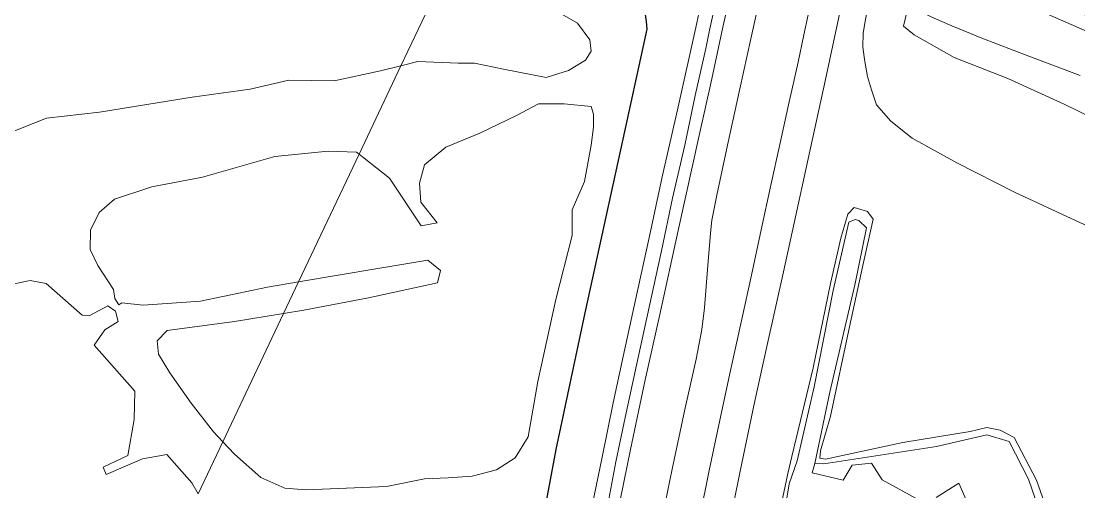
# Model space of a CAD drawing. Header units: metres. Extents: x 112942 to 118371, y 496117 to 499046.
# Drawn here: x 114671.7 to 114960.1, y 497647.4 to 497775.9 of the extents above; entities that cross this region are included whole.
import ezdxf

# ---------------------------------------------------------------- set-up
doc = ezdxf.new("R2010")
doc.units = ezdxf.units.M
doc.layers.add('B-WE-OG-TOPOKAART-G', color=253, linetype='Continuous', lineweight=18)

msp = doc.modelspace()

# ---------------------------------------------------------------- linework, layer by layer
at = {"layer": 'B-WE-OG-TOPOKAART-G', "elevation": -1.15}
for points in [[(114879.172, 497637.844), (114881.106, 497649.635), (114883.293, 497655.894), (114887.969, 497676.052), (114893.13, 497702.367), (114897.376, 497721.035), (114899.062, 497721.718), (114900.094, 497721.467), (114902.175, 497719.417), (114899.148, 497704.27), (114892.198, 497674.624), (114888.131, 497655.133), (114887.334, 497652.559), (114887.334, 497652.559), (114895.833, 497650.579), (114898.309, 497654.689), (114903.571, 497655.253), (114906.465, 497650.735), (114916.717, 497645.02)], [(114921.155, 497645.887), (114927.391, 497649.817), (114930.674, 497642.364)]]:
    msp.add_lwpolyline(points, dxfattribs=at)
at = {"layer": 'B-WE-OG-TOPOKAART-G'}
for points in [[(114904.15, 497995.367, 0.177), (114907.694, 497992.397, 0.323), (114905.751, 497983.864, 0.317), (114902.155, 497967.258, 0.323), (114898.075, 497948.903, 0.323), (114893.857, 497929.861, 0.347), (114890.152, 497912.463, 0.353), (114886.541, 497895.691, 0.373), (114882.777, 497878.749, 0.333), (114879.909, 497865.284, 0.393), (114877.624, 497855.444, 0.33), (114871.911, 497829.717, 0.31), (114859.345, 497773.39, 0.3), (114858.41, 497768.381, 0.323), (114855.504, 497755.52, 0.33), (114852.688, 497742.009, 0.363), (114849.282, 497727.537, 0.353), (114846.287, 497713.205, 0.35), (114842.911, 497697.821, 0.337), (114839.463, 497681.989, 0.323), (114836.359, 497667.667, 0.317), (114833.868, 497655.579, 0.333), (114831.632, 497643.968, 0.353)], [(114831.632, 497643.968, 0.353), (114833.868, 497655.579, 0.333), (114836.359, 497667.667, 0.317), (114839.463, 497681.989, 0.323), (114842.911, 497697.821, 0.337), (114846.287, 497713.205, 0.35), (114849.282, 497727.537, 0.353), (114852.688, 497742.009, 0.363), (114855.504, 497755.52, 0.33), (114858.41, 497768.381, 0.323), (114859.345, 497773.39, 0.3), (114871.911, 497829.717, 0.31), (114877.624, 497855.444, 0.33), (114879.909, 497865.284, 0.393), (114882.777, 497878.749, 0.333), (114886.541, 497895.691, 0.373), (114890.152, 497912.463, 0.353), (114893.857, 497929.861, 0.347), (114898.075, 497948.903, 0.323), (114902.155, 497967.258, 0.323), (114905.751, 497983.864, 0.317), (114907.694, 497992.397, 0.323)], [(114907.694, 497992.397, 0.323), (114910.588, 497990.606, 0.48), (114907.366, 497975.507, 0.523), (114903.088, 497955.794, 0.543), (114898.136, 497933.613, 0.57), (114893.673, 497913.74, 0.56), (114889.138, 497893.095, 0.547), (114883.987, 497868.601, 0.55), (114880.803, 497854.601, 0.48), (114875.138, 497828.855, 0.48), (114862.751, 497772.891, 0.49), (114860.02, 497760.093, 0.553), (114856.601, 497744.641, 0.523), (114850.873, 497718.728, 0.497), (114845.813, 497695.774, 0.527), (114841.863, 497677.979, 0.533), (114837.792, 497658.953, 0.49), (114834.121, 497640.715, 0.483)], [(114834.121, 497640.715, 0.483), (114837.792, 497658.953, 0.49), (114841.863, 497677.979, 0.533), (114845.813, 497695.774, 0.527), (114850.873, 497718.728, 0.497), (114856.601, 497744.641, 0.523), (114860.02, 497760.093, 0.553), (114862.751, 497772.891, 0.49), (114875.138, 497828.855, 0.48), (114880.803, 497854.601, 0.48), (114883.987, 497868.601, 0.55), (114889.138, 497893.095, 0.547), (114893.673, 497913.74, 0.56), (114898.136, 497933.613, 0.57), (114903.088, 497955.794, 0.543), (114907.366, 497975.507, 0.523), (114910.588, 497990.606, 0.48)], [(114864.217, 497635.507, 0.434), (114867.77, 497653.073, 0.428), (114871.695, 497671.814, 0.434), (114875.219, 497687.904, 0.455), (114879.525, 497707.479, 0.464), (114882.525, 497721.195, 0.452), (114886.244, 497738.292, 0.5), (114890.992, 497759.97, 0.518), (114895.237, 497779.449, 0.52), (114903.844, 497818.704, 0.53), (114909.98, 497846.946, 0.52), (114911.731, 497855.05, 0.521), (114917.35, 497880.452, 0.512), (114920.069, 497892.159, 0.458), (114932.032, 497885.311, 0.527), (114945.809, 497877.495, 0.608), (114960.222, 497869.257, 0.965)], [(114960.222, 497869.257, 0.965), (114945.809, 497877.495, 0.608), (114932.032, 497885.311, 0.527), (114920.069, 497892.159, 0.458), (114917.35, 497880.452, 0.512), (114911.731, 497855.05, 0.521), (114909.98, 497846.946, 0.52), (114903.844, 497818.704, 0.53), (114895.237, 497779.449, 0.52), (114890.992, 497759.97, 0.518), (114886.244, 497738.292, 0.5), (114882.525, 497721.195, 0.452), (114879.525, 497707.479, 0.464), (114875.219, 497687.904, 0.455), (114871.695, 497671.814, 0.434), (114867.77, 497653.073, 0.428), (114864.217, 497635.507, 0.434)], [(114909.765, 497886.004, 0.883), (114909.026, 497882.525, 0.883), (114908.852, 497881.65, 0.77), (114909.092, 497881.604, 0.77), (114907.384, 497873.312, 0.763), (114905.193, 497863.307, 0.737), (114902.011, 497849.211, 0.65), (114895.769, 497820.887, 0.65), (114888.696, 497788.588, 0.65), (114885.128, 497772.119, 0.763), (114883.534, 497764.676, 0.747), (114880.956, 497753.026, 0.733), (114878.603, 497742.202, 0.72), (114876.151, 497731.112, 0.72), (114873.481, 497718.942, 0.7), (114870.804, 497706.53, 0.72), (114868.196, 497694.555, 0.72), (114865.117, 497680.523, 0.693), (114862.172, 497666.966, 0.67), (114859.283, 497653.268, 0.7), (114856.725, 497640.638, 0.68)], [(114846.029, 497638.116, 0.647), (114849.226, 497653.62, 0.63), (114852.689, 497669.839, 0.613), (114855.722, 497683.609, 0.633), (114857.304, 497691.702, 0.64), (114857.978, 497697.622, 0.62), (114858.79, 497708.118, 0.703), (114859.61, 497718.026, 0.697), (114859.971, 497721.541, 0.72), (114861.334, 497728.342, 0.73), (114864.314, 497742.052, 0.723), (114867.621, 497757.398, 0.747), (114870.627, 497771.051, 0.66), (114882.897, 497826.507, 0.61)], [(114882.897, 497826.507, 0.61), (114870.627, 497771.051, 0.66), (114867.621, 497757.398, 0.747), (114864.314, 497742.052, 0.723), (114861.334, 497728.342, 0.73), (114859.971, 497721.541, 0.72), (114859.61, 497718.026, 0.697), (114858.79, 497708.118, 0.703), (114857.978, 497697.622, 0.62), (114857.304, 497691.702, 0.64), (114855.722, 497683.609, 0.633), (114852.689, 497669.839, 0.613), (114849.226, 497653.62, 0.63), (114846.029, 497638.116, 0.647)], [(114810.044, 497618.665, -0.906), (114817.602, 497658.961, -0.906), (114825.516, 497696.229, -0.906), (114835.173, 497740.727, -0.906), (114842.386, 497773.67, -0.906), (114842.204, 497775.788, -0.906), (114841.936, 497777.677, -0.906), (114838.659, 497780.594, -0.906), (114821.577, 497789.331, -0.906), (114793.892, 497803.117, -0.906), (114797.296, 497810.332, 0.11)], [(114797.296, 497810.332, 0.11), (114809.077, 497804.52, 0.127), (114827.535, 497795.581, 0.117), (114840.902, 497789.203, 0.137), (114848.632, 497785.549, 0.17), (114853.198, 497783.381, 0.22), (114854.733, 497782.288, 0.24), (114855.854, 497780.733, 0.25), (114856.468, 497777.941, 0.25), (114855.684, 497774.161, 0.24), (114850.647, 497751.688, 0.24), (114846.498, 497733.335, 0.253), (114842.988, 497717.186, 0.273), (114839.139, 497699.333, 0.277), (114835.849, 497684.37, 0.23), (114833.086, 497671.68, 0.233), (114830.079, 497656.849, 0.223), (114827.402, 497643.659, 0.203)], [(114809.945, 497618.681, -1.096), (114817.504, 497658.981, -1.096), (114825.418, 497696.25, -1.096), (114835.075, 497740.748, -1.096), (114842.285, 497773.677, -1.096), (114842.105, 497775.777, -1.096), (114841.842, 497777.627, -1.096), (114838.602, 497780.511, -1.096), (114821.532, 497789.242, -1.096), (114793.847, 497803.027, -1.096), (114793.892, 497803.117, -0.906)], [(114793.892, 497803.117, -0.906), (114821.577, 497789.331, -0.906), (114838.659, 497780.594, -0.906), (114841.936, 497777.677, -0.906), (114842.204, 497775.788, -0.906), (114842.386, 497773.67, -0.906), (114835.173, 497740.727, -0.906), (114825.516, 497696.229, -0.906), (114817.602, 497658.961, -0.906), (114810.044, 497618.665, -0.906)], [(115057.09, 497736.345, 6.927), (115056.219, 497733.361, 6.952), (115053.588, 497734.428, 6.955), (115037.068, 497741.294, 6.953), (115016.357, 497749.88, 6.938), (115001.555, 497756.091, 6.92), (114988.857, 497761.511, 6.92), (114972.2, 497768.714, 6.95), (114951.597, 497777.71, 6.935), (114936.743, 497784.221, 6.869), (114922.036, 497790.915, 6.884), (114914.764, 497794.425, 6.794), (114915.524, 497797.889, 6.86), (114929.485, 497791.73, 6.83), (114952.513, 497781.63, 6.851), (114971.258, 497773.385, 6.908), (114993.98, 497763.432, 6.893), (115007.571, 497757.549, 6.893), (115026.012, 497749.573, 6.941), (115042.692, 497742.519, 6.926), (115055.879, 497736.836, 6.925), (115057.09, 497736.345, 6.927)], [(114788.518, 497791.787, -1.007), (114775.223, 497763.697, -1.096), (114769.612, 497762.284, -1.083), (114756.979, 497759.532, -1.083), (114744.645, 497759.707, -1.057), (114734.089, 497757.318, -1.047), (114718.255, 497755.093, -0.967), (114693.033, 497750.983, -0.957), (114678.541, 497749.418, -0.96), (114664.584, 497743.856, -1.007)], [(114788.518, 497791.787, -1.007), (114806.809, 497783.755, -1), (114815.301, 497779.966, -0.99), (114823.396, 497775.284, -0.99), (114826.779, 497770.758, -1.003), (114827.141, 497767.695, -1), (114825.545, 497765.167, -1.003), (114820.918, 497762.394, -1.033), (114814.828, 497760.502, -1.043), (114803.186, 497762.774, -1.017), (114795.332, 497764.428, -1.093), (114790.858, 497764.385, -1.107), (114779.86, 497764.865, -1.107), (114775.223, 497763.697, -1.096), (114788.518, 497791.787, -1.007)], [(114960.486, 497761.022, 6.689), (114946.507, 497766.326, 6.638), (114933.655, 497771.227, 6.584), (114925.479, 497774.598, 6.545), (114920.641, 497776.645, 6.533), (114917.962, 497777.914, 6.521), (114912.673, 497780.335, 6.539), (114912.379, 497779.948, 6.531), (114911.661, 497780.283, 6.497), (114914.764, 497794.425, 6.794), (114922.036, 497790.915, 6.884), (114936.743, 497784.221, 6.869), (114951.597, 497777.71, 6.935), (114972.2, 497768.714, 6.95)], [(114856.725, 497640.638, 0.68), (114859.283, 497653.268, 0.7), (114862.172, 497666.966, 0.67), (114865.117, 497680.523, 0.693), (114868.196, 497694.555, 0.72), (114870.804, 497706.53, 0.72), (114873.481, 497718.942, 0.7), (114876.151, 497731.112, 0.72), (114878.603, 497742.202, 0.72), (114880.956, 497753.026, 0.733), (114883.534, 497764.676, 0.747), (114885.128, 497772.119, 0.763), (114888.696, 497788.588, 0.65)], [(114966.082, 497718.248, -0.145), (114958.054, 497721.998, -0.173), (114942.555, 497729.168, -0.18), (114926.83, 497737.199, 0.04), (114914.64, 497743.928, 0.02), (114908.791, 497748.526, 0.17), (114904.924, 497753.031, 0.28), (114903.545, 497757.13, 0.41), (114902.475, 497760.77, 0.387), (114901.722, 497764.852, 0.41), (114901.227, 497768.731, 0.417), (114901.287, 497772.553, 0.453), (114901.902, 497776.26, 0.45), (114902.778, 497780.531, 0.42), (114902.979, 497781.493, 0.412), (114909.925, 497779.846, 4.491), (114913.211, 497778.339, 6.223), (114912.328, 497774.516, 6.133), (114915.196, 497772.127, 6.013), (114926.099, 497765.935, 5.883), (114940.736, 497760.155, 6.05), (114956.074, 497753.233, 6.2), (114975.119, 497743.912, 6.113)], [(114975.119, 497743.912, 6.113), (114956.074, 497753.233, 6.2), (114940.736, 497760.155, 6.05), (114926.099, 497765.935, 5.883), (114915.196, 497772.127, 6.013), (114912.328, 497774.516, 6.133), (114913.211, 497778.339, 6.223), (114913.768, 497778.083, 6.295), (114914.195, 497779.1, 6.37), (114912.379, 497779.948, 6.531), (114912.673, 497780.335, 6.539), (114917.962, 497777.914, 6.521), (114920.641, 497776.645, 6.533), (114925.479, 497774.598, 6.545), (114933.655, 497771.227, 6.584), (114946.507, 497766.326, 6.638), (114960.486, 497761.022, 6.689)], [(114719.941, 497646.898, -1.046), (114726.648, 497661.069, -0.987), (114729.824, 497657.711, -0.967), (114737.043, 497651.301, -1), (114743.572, 497648.376, -0.99), (114749.27, 497647.919, -0.99), (114760.353, 497648.416, -1.003), (114771.252, 497648.847, -0.993), (114781.62, 497650.952, -0.993), (114788.108, 497651.241, -0.963), (114794.681, 497651.696, -0.937), (114801.318, 497653.409, -0.92), (114806.418, 497656.652, -0.9), (114809.964, 497662.408, -0.887), (114812.557, 497677.485, -0.907), (114817.459, 497699.858, -0.897), (114821.955, 497717.382, -0.97), (114821.921, 497724.399, -0.95), (114825.277, 497732.129, -0.95), (114827.104, 497741.98, -0.973), (114827.778, 497746.884, -1.007), (114827.773, 497750.435, -1.007), (114827.105, 497752.536, -1.03), (114819.722, 497753.27, -1.037), (114812.743, 497753.307, -1.037), (114806.758, 497750.085, -1.037), (114796.719, 497745.272, -0.98), (114787.484, 497741.477, -0.987), (114781.659, 497736.6, -0.997), (114780.291, 497731.668, -1.013), (114780.685, 497726.456, -1.027), (114785.125, 497720.847, -1), (114780.711, 497719.958, -1.013), (114772.108, 497733.001, -1.013), (114765.178, 497738.481, -1.013), (114763.797, 497739.556, -1.018), (114775.223, 497763.697, -1.096), (114779.86, 497764.865, -1.107), (114790.858, 497764.385, -1.107), (114795.332, 497764.428, -1.093), (114803.186, 497762.774, -1.017), (114814.828, 497760.502, -1.043), (114820.918, 497762.394, -1.033), (114825.545, 497765.167, -1.003), (114827.141, 497767.695, -1), (114826.779, 497770.758, -1.003), (114823.396, 497775.284, -0.99), (114815.301, 497779.966, -0.99)], [(114827.402, 497643.659, 0.203), (114830.079, 497656.849, 0.223), (114833.086, 497671.68, 0.233), (114835.849, 497684.37, 0.23), (114839.139, 497699.333, 0.277), (114842.988, 497717.186, 0.273), (114846.498, 497733.335, 0.253), (114850.647, 497751.688, 0.24), (114855.684, 497774.161, 0.24), (114856.468, 497777.941, 0.25)], [(114841.842, 497777.627, -1.096), (114842.105, 497775.777, -1.096), (114842.285, 497773.677, -1.096)], [(114901.902, 497776.26, 0.45), (114901.287, 497772.553, 0.453), (114901.227, 497768.731, 0.417), (114901.722, 497764.852, 0.41), (114902.475, 497760.77, 0.387), (114903.545, 497757.13, 0.41), (114904.924, 497753.031, 0.28), (114908.791, 497748.526, 0.17), (114914.64, 497743.928, 0.02), (114926.83, 497737.199, 0.04), (114942.555, 497729.168, -0.18), (114958.054, 497721.998, -0.173), (114966.082, 497718.248, -0.145)], [(114842.285, 497773.677, -1.096), (114835.075, 497740.748, -1.096), (114825.418, 497696.25, -1.096), (114817.504, 497658.981, -1.096), (114809.945, 497618.681, -1.096)], [(114664.584, 497743.856, -1.007), (114678.541, 497749.418, -0.96), (114693.033, 497750.983, -0.957), (114718.255, 497755.093, -0.967), (114734.089, 497757.318, -1.047), (114744.645, 497759.707, -1.057), (114756.979, 497759.532, -1.083), (114769.612, 497762.284, -1.083), (114775.223, 497763.697, -1.096)], [(114775.223, 497763.697, -1.096), (114763.797, 497739.556, -1.018), (114763.101, 497740.098, -1.02), (114755.411, 497740.38, -1.02), (114740.81, 497738.888, -1.003), (114721.121, 497733.238, -1.06), (114707.283, 497730.654, -1.087), (114697.142, 497727.237, -1.087), (114692.917, 497723.653, -1.073), (114690.557, 497718.815, -1.1), (114690.454, 497713.557, -1.117), (114692.608, 497709.177, -1.103), (114696.86, 497702.635, -1.06), (114697.187, 497700.155, -1.017), (114698.255, 497698.474, -0.98), (114699.142, 497699.011, -0.917), (114704.936, 497698.387, -0.993), (114720.565, 497699.448, -0.957), (114738.854, 497703.283, -0.947), (114747.307, 497704.717, -0.942), (114743.237, 497696.117, -0.933), (114729.825, 497693.889, -0.94), (114711.45, 497691.453, -0.957), (114708.727, 497688.617, -0.967), (114709.093, 497684.967, -0.957), (114712.19, 497679.931, -0.967), (114718.028, 497671.609, -0.99), (114724.1, 497663.763, -1.003), (114726.648, 497661.069, -0.987), (114719.941, 497646.898, -1.046), (114718.237, 497649.854, -1.043), (114711.349, 497657.6, -1.023), (114704.706, 497656.383, -0.997), (114694.813, 497652.164, -1.01), (114694.006, 497654.12, -1.027), (114700.72, 497657.358, -1.03), (114702.511, 497667.131, -1.037), (114702.682, 497674.924, -1.023), (114691.567, 497687.429, -1.043), (114694.517, 497691.583, -1.08), (114698.077, 497693.935, -1.08), (114697.417, 497696.706, -0.96), (114695.26, 497698.155, -0.96), (114690.22, 497695.433, -0.96), (114688.251, 497695.6, -0.963), (114678.516, 497704.257, -0.963), (114674.118, 497705.037, -0.977), (114666.777, 497703.579, -1.01)], [(114763.797, 497739.556, -1.018), (114765.178, 497738.481, -1.013), (114772.108, 497733.001, -1.013), (114780.711, 497719.958, -1.013), (114785.125, 497720.847, -1), (114780.685, 497726.456, -1.027), (114780.291, 497731.668, -1.013), (114781.659, 497736.6, -0.997), (114787.484, 497741.477, -0.987), (114796.719, 497745.272, -0.98), (114806.758, 497750.085, -1.037), (114812.743, 497753.307, -1.037), (114819.722, 497753.27, -1.037), (114827.105, 497752.536, -1.03), (114827.773, 497750.435, -1.007), (114827.778, 497746.884, -1.007), (114827.104, 497741.98, -0.973), (114825.277, 497732.129, -0.95), (114821.921, 497724.399, -0.95), (114821.955, 497717.382, -0.97), (114817.459, 497699.858, -0.897), (114812.557, 497677.485, -0.907), (114809.964, 497662.408, -0.887), (114806.418, 497656.652, -0.9), (114801.318, 497653.409, -0.92), (114794.681, 497651.696, -0.937), (114788.108, 497651.241, -0.963), (114781.62, 497650.952, -0.993), (114771.252, 497648.847, -0.993), (114760.353, 497648.416, -1.003), (114749.27, 497647.919, -0.99), (114743.572, 497648.376, -0.99), (114737.043, 497651.301, -1), (114729.824, 497657.711, -0.967), (114726.648, 497661.069, -0.987), (114743.237, 497696.117, -0.933), (114748.703, 497697.025, -0.93), (114766.422, 497700.325, -0.93), (114785.233, 497704.431, -0.93), (114786.049, 497707.825, -0.953), (114782.595, 497710.643, -0.943), (114768.919, 497708.383, -0.93), (114747.307, 497704.717, -0.942), (114763.797, 497739.556, -1.018)], [(114747.307, 497704.717, -0.942), (114738.854, 497703.283, -0.947), (114720.565, 497699.448, -0.957), (114704.936, 497698.387, -0.993), (114699.142, 497699.011, -0.917), (114698.255, 497698.474, -0.98), (114697.187, 497700.155, -1.017), (114696.86, 497702.635, -1.06), (114692.608, 497709.177, -1.103), (114690.454, 497713.557, -1.117), (114690.557, 497718.815, -1.1), (114692.917, 497723.653, -1.073), (114697.142, 497727.237, -1.087), (114707.283, 497730.654, -1.087), (114721.121, 497733.238, -1.06), (114740.81, 497738.888, -1.003), (114755.411, 497740.38, -1.02), (114763.101, 497740.098, -1.02), (114763.797, 497739.556, -1.018), (114747.307, 497704.717, -0.942)], [(114953.896, 497635.401, -0.756), (114948.541, 497650.594, -0.744), (114942.512, 497662.225, -0.805), (114938.657, 497664.252, -0.644), (114935.047, 497664.958, -0.695), (114930.495, 497663.867, -0.73), (114912.068, 497660.836, -0.612), (114891.035, 497656.316, -0.747), (114889.511, 497656.639, -0.747), (114889.618, 497658.577, -0.721), (114892.423, 497668.099, -0.537), (114897.554, 497692.47, -0.543), (114901.238, 497709.189, -0.684), (114904.031, 497721.851, -0.742), (114902.494, 497723.93, -0.698), (114898.873, 497725.041, -0.667), (114897.119, 497723.15, -0.713), (114895.157, 497716.649, -0.606), (114892.399, 497704.301, -0.687), (114887.663, 497681.268, -0.644), (114881.8, 497657.052, -0.586), (114880.783, 497652.434, -0.79), (114878.61, 497642.535, -0.753)], [(114878.61, 497642.535, -0.753), (114880.783, 497652.434, -0.79), (114881.8, 497657.052, -0.586), (114887.663, 497681.268, -0.644), (114892.399, 497704.301, -0.687), (114895.157, 497716.649, -0.606), (114897.119, 497723.15, -0.713), (114898.873, 497725.041, -0.667), (114902.494, 497723.93, -0.698), (114904.031, 497721.851, -0.742)], [(114951.956, 497634.81, -1.15), (114946.351, 497650.863, -1.15), (114941.133, 497661.192, -1.15), (114935.023, 497662.992, -1.15), (114921.32, 497659.812, -1.15), (114890.539, 497655.09, -1.147), (114888.131, 497655.133, -1.15), (114892.198, 497674.624, -1.15), (114899.148, 497704.27, -1.15), (114902.175, 497719.417, -1.15), (114900.094, 497721.467, -1.15), (114899.062, 497721.718, -1.15), (114897.376, 497721.035, -1.15), (114893.13, 497702.367, -1.15), (114887.969, 497676.052, -1.15), (114883.293, 497655.894, -1.15), (114881.106, 497649.635, -1.15), (114879.172, 497637.844, -1.15)], [(114904.031, 497721.851, -0.742), (114901.238, 497709.189, -0.684), (114897.554, 497692.47, -0.543), (114892.423, 497668.099, -0.537), (114889.618, 497658.577, -0.721), (114889.511, 497656.639, -0.747), (114891.035, 497656.316, -0.747), (114912.068, 497660.836, -0.612), (114930.495, 497663.867, -0.73), (114935.047, 497664.958, -0.695), (114938.657, 497664.252, -0.644), (114942.512, 497662.225, -0.805), (114948.541, 497650.594, -0.744), (114953.896, 497635.401, -0.756)], [(114748.703, 497697.025, -0.93), (114743.237, 497696.117, -0.933), (114747.307, 497704.717, -0.942), (114768.919, 497708.383, -0.93), (114782.595, 497710.643, -0.943), (114786.049, 497707.825, -0.953), (114785.233, 497704.431, -0.93), (114766.422, 497700.325, -0.93), (114748.703, 497697.025, -0.93)], [(114666.777, 497703.579, -1.01), (114674.118, 497705.037, -0.977), (114678.516, 497704.257, -0.963), (114688.251, 497695.6, -0.963), (114690.22, 497695.433, -0.96), (114695.26, 497698.155, -0.96), (114697.417, 497696.706, -0.96), (114698.077, 497693.935, -1.08), (114694.517, 497691.583, -1.08), (114691.567, 497687.429, -1.043), (114702.682, 497674.924, -1.023), (114702.511, 497667.131, -1.037), (114700.72, 497657.358, -1.03), (114694.006, 497654.12, -1.027), (114694.813, 497652.164, -1.01), (114704.706, 497656.383, -0.997), (114711.349, 497657.6, -1.023), (114718.237, 497649.854, -1.043), (114719.941, 497646.898, -1.046)], [(114726.648, 497661.069, -0.987), (114724.1, 497663.763, -1.003), (114718.028, 497671.609, -0.99), (114712.19, 497679.931, -0.967), (114709.093, 497684.967, -0.957), (114708.727, 497688.617, -0.967), (114711.45, 497691.453, -0.957), (114729.825, 497693.889, -0.94), (114743.237, 497696.117, -0.933), (114726.648, 497661.069, -0.987)], [(114916.717, 497645.02, -1.15), (114906.465, 497650.735, -1.15), (114903.571, 497655.253, -1.15), (114898.309, 497654.689, -1.15), (114895.833, 497650.579, -1.15), (114887.334, 497652.559, -1.15), (114888.131, 497655.133, -1.15), (114890.539, 497655.09, -1.147), (114921.32, 497659.812, -1.15), (114935.023, 497662.992, -1.15), (114941.133, 497661.192, -1.15), (114946.351, 497650.863, -1.15), (114951.956, 497634.81, -1.15)], [(114930.674, 497642.364, -1.15), (114927.391, 497649.817, -1.15), (114921.155, 497645.887, -1.15)]]:
    msp.add_polyline3d(points, dxfattribs=at)

doc.saveas('drawing.dxf')
